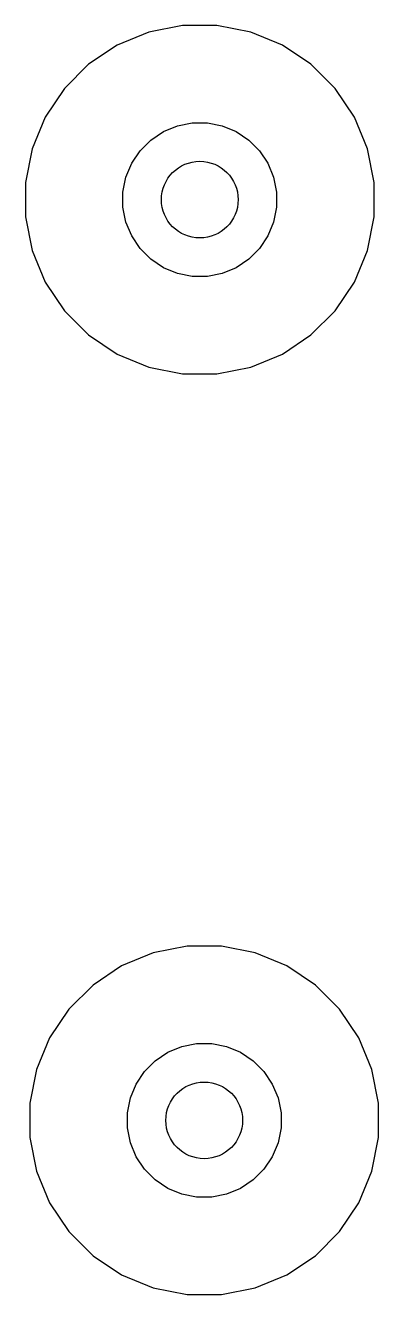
# Model space of a CAD drawing. Extents: x 1.72 to 9.76, y -6.3 to -1.2.
# Drawn here: x 4.0293 to 4.1017, y -5.2309 to -4.9704 of the extents above; entities that cross this region are included whole.
import ezdxf

# ---------------------------------------------------------------- set-up
doc = ezdxf.new("R2010")
doc.units = 0
doc.header["$MEASUREMENT"] = 0
doc.layers.add('BLACK', color=7, linetype='CONTINUOUS')

msp = doc.modelspace()

# ---------------------------------------------------------------- linework, layer by layer
at = {"layer": 'BLACK', "linetype": 'CONTINUOUS'}
for p, q in [((4.06148, -4.97045), (4.05457, -4.97183)), ((4.06852, -4.97045), (4.06148, -4.97045)), ((4.07543, -4.97183), (4.06852, -4.97045)), ((4.05457, -4.97183), (4.04807, -4.97452)), ((4.08193, -4.97452), (4.07543, -4.97183)), ((4.04807, -4.97452), (4.04221, -4.97843)), ((4.08779, -4.97843), (4.08193, -4.97452)), ((4.04221, -4.97843), (4.03723, -4.98341)), ((4.09277, -4.98341), (4.08779, -4.97843)), ((4.03723, -4.98341), (4.03332, -4.98927)), ((4.09668, -4.98927), (4.09277, -4.98341)), ((4.03332, -4.98927), (4.03063, -4.99577)), ((4.05754, -4.99224), (4.06041, -4.99106)), ((4.06041, -4.99106), (4.06345, -4.99045)), ((4.06345, -4.99045), (4.06655, -4.99045)), ((4.06655, -4.99045), (4.06959, -4.99106)), ((4.06959, -4.99106), (4.07246, -4.99224)), ((4.09937, -4.99577), (4.09668, -4.98927)), ((4.05277, -4.99616), (4.05496, -4.99397)), ((4.05496, -4.99397), (4.05754, -4.99224)), ((4.07246, -4.99224), (4.07504, -4.99397)), ((4.07504, -4.99397), (4.07723, -4.99616)), ((4.03063, -4.99577), (4.02925, -5.00268)), ((4.05104, -4.99874), (4.05277, -4.99616)), ((4.07723, -4.99616), (4.07896, -4.99874)), ((4.10075, -5.00268), (4.09937, -4.99577)), ((4.04986, -5.00161), (4.05104, -4.99874)), ((4.07896, -4.99874), (4.08014, -5.00161)), ((4.04925, -5.00465), (4.04986, -5.00161)), ((4.08014, -5.00161), (4.08075, -5.00465)), ((4.02925, -5.00268), (4.02925, -5.00972)), ((4.04925, -5.00775), (4.04925, -5.00465)), ((4.08075, -5.00465), (4.08075, -5.00775)), ((4.10075, -5.00972), (4.10075, -5.00268)), ((4.02925, -5.00972), (4.03063, -5.01663)), ((4.04986, -5.01079), (4.04925, -5.00775)), ((4.08075, -5.00775), (4.08014, -5.01079)), ((4.09937, -5.01663), (4.10075, -5.00972)), ((4.05104, -5.01366), (4.04986, -5.01079)), ((4.08014, -5.01079), (4.07896, -5.01366)), ((4.05277, -5.01624), (4.05104, -5.01366)), ((4.07896, -5.01366), (4.07723, -5.01624)), ((4.03063, -5.01663), (4.03332, -5.02313)), ((4.05496, -5.01843), (4.05277, -5.01624)), ((4.07723, -5.01624), (4.07504, -5.01843)), ((4.09668, -5.02313), (4.09937, -5.01663)), ((4.05754, -5.02016), (4.05496, -5.01843)), ((4.06041, -5.02134), (4.05754, -5.02016)), ((4.07246, -5.02016), (4.06959, -5.02134)), ((4.07504, -5.01843), (4.07246, -5.02016)), ((4.06345, -5.02195), (4.06041, -5.02134)), ((4.06655, -5.02195), (4.06345, -5.02195)), ((4.06959, -5.02134), (4.06655, -5.02195)), ((4.03332, -5.02313), (4.03723, -5.02899)), ((4.09277, -5.02899), (4.09668, -5.02313)), ((4.03723, -5.02899), (4.04221, -5.03397)), ((4.08779, -5.03397), (4.09277, -5.02899)), ((4.04221, -5.03397), (4.04807, -5.03788)), ((4.08193, -5.03788), (4.08779, -5.03397)), ((4.04807, -5.03788), (4.05457, -5.04057)), ((4.07543, -5.04057), (4.08193, -5.03788)), ((4.05457, -5.04057), (4.06148, -5.04195)), ((4.06852, -5.04195), (4.07543, -5.04057)), ((4.06148, -5.04195), (4.06852, -5.04195)), ((4.05547, -5.16073), (4.04897, -5.16342)), ((4.06238, -5.15935), (4.05547, -5.16073)), ((4.06942, -5.15935), (4.06238, -5.15935)), ((4.07633, -5.16073), (4.06942, -5.15935)), ((4.08283, -5.16342), (4.07633, -5.16073)), ((4.04897, -5.16342), (4.04311, -5.16733)), ((4.08869, -5.16733), (4.08283, -5.16342)), ((4.04311, -5.16733), (4.03813, -5.17231)), ((4.09367, -5.17231), (4.08869, -5.16733)), ((4.03813, -5.17231), (4.03422, -5.17817)), ((4.09758, -5.17817), (4.09367, -5.17231)), ((4.03422, -5.17817), (4.03153, -5.18467)), ((4.06131, -5.17996), (4.06435, -5.17935)), ((4.06435, -5.17935), (4.06745, -5.17935)), ((4.06745, -5.17935), (4.07049, -5.17996)), ((4.10027, -5.18467), (4.09758, -5.17817)), ((4.05586, -5.18287), (4.05844, -5.18114)), ((4.05844, -5.18114), (4.06131, -5.17996)), ((4.07049, -5.17996), (4.07336, -5.18114)), ((4.07336, -5.18114), (4.07594, -5.18287)), ((4.05367, -5.18506), (4.05586, -5.18287)), ((4.07594, -5.18287), (4.07813, -5.18506)), ((4.03153, -5.18467), (4.03015, -5.19158)), ((4.05194, -5.18764), (4.05367, -5.18506)), ((4.07813, -5.18506), (4.07986, -5.18764)), ((4.10165, -5.19158), (4.10027, -5.18467)), ((4.05076, -5.19051), (4.05194, -5.18764)), ((4.07986, -5.18764), (4.08104, -5.19051)), ((4.03015, -5.19158), (4.03015, -5.19862)), ((4.05015, -5.19355), (4.05076, -5.19051)), ((4.08104, -5.19051), (4.08165, -5.19355)), ((4.10165, -5.19862), (4.10165, -5.19158)), ((4.05015, -5.19665), (4.05015, -5.19355)), ((4.08165, -5.19355), (4.08165, -5.19665)), ((4.05076, -5.19969), (4.05015, -5.19665)), ((4.08165, -5.19665), (4.08104, -5.19969)), ((4.03015, -5.19862), (4.03153, -5.20553)), ((4.05194, -5.20256), (4.05076, -5.19969)), ((4.08104, -5.19969), (4.07986, -5.20256)), ((4.10027, -5.20553), (4.10165, -5.19862)), ((4.05367, -5.20514), (4.05194, -5.20256)), ((4.07986, -5.20256), (4.07813, -5.20514)), ((4.05586, -5.20733), (4.05367, -5.20514)), ((4.07813, -5.20514), (4.07594, -5.20733)), ((4.03153, -5.20553), (4.03422, -5.21203)), ((4.05844, -5.20906), (4.05586, -5.20733)), ((4.07594, -5.20733), (4.07336, -5.20906)), ((4.09758, -5.21203), (4.10027, -5.20553)), ((4.06131, -5.21024), (4.05844, -5.20906)), ((4.06435, -5.21085), (4.06131, -5.21024)), ((4.07049, -5.21024), (4.06745, -5.21085)), ((4.07336, -5.20906), (4.07049, -5.21024)), ((4.03422, -5.21203), (4.03813, -5.21789)), ((4.06745, -5.21085), (4.06435, -5.21085)), ((4.09367, -5.21789), (4.09758, -5.21203)), ((4.03813, -5.21789), (4.04311, -5.22287)), ((4.08869, -5.22287), (4.09367, -5.21789)), ((4.04311, -5.22287), (4.04897, -5.22678)), ((4.08283, -5.22678), (4.08869, -5.22287)), ((4.04897, -5.22678), (4.05547, -5.22947)), ((4.07633, -5.22947), (4.08283, -5.22678)), ((4.05547, -5.22947), (4.06238, -5.23085)), ((4.06238, -5.23085), (4.06942, -5.23085)), ((4.06942, -5.23085), (4.07633, -5.22947))]:
    msp.add_line(p, q, dxfattribs=at)
at = {"layer": 'BLACK'}
for centre in [(4.065, -5.0062), (4.0659, -5.1951)]:
    msp.add_circle(centre, 0.00787, dxfattribs=at)

doc.saveas('drawing.dxf')
